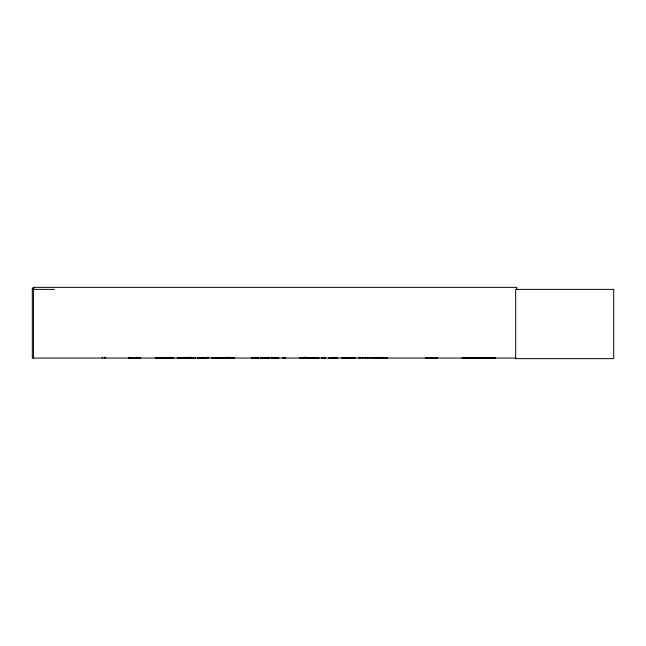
<?xml version="1.0" encoding="UTF-8"?>
<svg xmlns="http://www.w3.org/2000/svg" width="646" height="646" viewBox="0 0 646 646"><rect width="100%" height="100%" fill="white"/><g stroke="black" fill="none" stroke-linecap="round" stroke-linejoin="round"><path stroke-width="0.97" d="M195.52 358.037L195.593 357.488M310.25 358.037L310.258 357.488M425.593 358.062L437.487 358.037M425.657 357.973L425.674 357.488M197.716 357.973L206.696 357.973M370.328 357.973L370.352 357.488M382.149 357.989L382.036 357.343M382.343 357.973L382.384 357.488M255.881 357.973L255.929 357.488M258.602 357.973L258.61 357.537L258.65 358.062L251.149 358.005M131.203 358.062L140.384 357.989M435.945 357.989L435.961 357.488M180.565 357.973L180.549 357.343M328.749 358.062L337.438 357.989M321.442 358.062L325.318 357.537M491.679 357.876L462.124 358.046L494.989 358.005L467.026 357.601L466.864 358.046M467.599 358.037L467.026 357.601M468.923 358.037L468.77 357.601L468.6 358.021M469.028 358.046L469.182 357.601L469.351 358.005M473.502 358.029L473.324 358.037M474.576 357.504L474.487 358.037M479.211 358.037L479.316 357.504M480.584 358.029L480.745 357.504M490.12 358.037L490.225 357.504M492.801 358.054L493.076 357.601L493.253 358.005L492.688 357.811M494.82 357.601L494.424 357.811M494.981 358.037L494.408 357.601L494.238 358.021M128.942 357.973L128.966 357.537L129.103 358.062M216.854 357.973L216.878 357.537L217.016 358.062M230.856 357.989L230.88 357.537M462.205 357.876L494.844 357.811M373.033 357.989L373.041 357.488M186.549 357.989L186.613 357.537L186.67 358.062M335.129 357.989L335.185 357.537L335.201 358.062M158.964 357.989L159.029 357.537M251.512 357.989L251.577 357.537M256.389 357.989L256.454 357.537L256.519 358.062M264.206 357.989L264.271 357.537M269.083 357.989L260.944 357.989M177.198 357.989L195.593 357.989M324.89 357.989L324.841 357.343M351.917 357.989L351.868 357.343M128.57 357.989L128.893 357.989M34.319 288.084L32.3 288.084L32.3 358.062L515.815 358.062M32.3 289.384L54.458 289.384M155.363 357.609L171.182 357.609M305.921 357.609L318.858 357.609M342.097 357.609L355.034 357.609M155.339 357.779L171.206 357.795M305.897 357.795L318.882 357.795M342.073 357.779L355.058 357.779M155.347 358.021L173.935 358.062M211.646 358.062L211.646 357.488L211.662 357.916L234.361 358.037M272.733 357.973L273.218 358.037M273.508 358.062L273.508 357.488L273.573 357.916L278.894 358.037M285.79 358.037L282.859 357.989L282.786 357.488M318.874 358.021L299.865 358.037L299.873 357.488M342.089 358.021L355.05 358.021M358.901 357.537L387.293 358.037M185.192 357.989L185.136 357.488M184.869 357.989L184.796 357.537M362.374 357.989L362.301 357.537L362.236 358.062M359.337 357.989L359.386 357.343M332.302 357.989L332.351 357.343M331.939 357.989L331.874 357.537M191.046 357.989L190.982 357.537M188.01 357.989L188.067 357.343M187.647 357.989L187.582 357.537L187.518 358.062M278.515 357.989L278.45 357.537M265.821 357.989L265.756 357.537M173.508 357.973L173.524 357.488M168.671 357.989L168.606 357.537L168.549 358.005M173.637 357.989L173.58 357.537M380.478 357.989L380.421 357.537M374.454 357.989L374.397 357.537L374.341 358.062M231.898 357.989L231.841 357.537M226.189 357.989L226.165 357.343M225.874 357.989L225.817 357.537L225.761 358.062M159.352 357.973L159.304 357.488M377.983 357.989L378.096 357.343M492.946 358.062L492.664 357.601L492.51 358.046M491.574 358.046L491.646 357.504M220.649 357.973L220.625 357.488M191.345 357.973L191.41 357.198M427.135 357.973L427.119 357.488M516.824 289.384L516.824 287.357L33.439 287.357L33.439 358.062M437.407 357.488L437.407 358.062M432.279 357.343L432.279 358.062M431.924 357.343L431.924 358.062M431.157 357.343L431.157 358.062M430.801 357.343L430.801 358.062M387.035 357.488L387.035 358.062M381.713 357.343L381.713 358.062M380.357 357.488L380.357 358.062M378.419 357.343L378.419 358.062M377.749 357.488L377.749 358.062M376.513 357.343L376.513 358.062M376.303 357.343L376.303 358.062M367.905 357.343L367.905 358.062M367.55 357.343L367.55 358.062M365.814 357.343L365.814 358.062M365.458 357.343L365.458 358.062M363.012 357.488L363.012 358.062M360.323 357.488L360.323 358.062M359.507 357.343L359.507 358.062M358.837 357.488L358.837 358.062M352.417 357.488L352.417 358.062M351.747 357.343L351.747 358.062M349.018 357.488L349.018 358.062M347.047 357.488L347.047 358.062M343.93 357.343L343.93 358.062M343.785 357.343L343.785 358.062M342.776 357.488L342.776 358.062M337.575 357.488L337.575 358.062M336.566 357.343L336.566 358.062M336.413 357.343L336.413 358.062M333.279 357.343L333.304 358.062M333.07 357.343L333.07 358.062M332.472 357.343L332.472 358.062M331.802 357.488L331.802 358.062M329.218 357.488L329.218 358.062M325.39 357.488L325.39 358.062M324.72 357.343L324.72 358.062M321.991 357.488L321.991 358.062M305.824 357.198L305.824 358.062M305.235 357.343L305.251 358.062M305.13 357.198L305.13 358.062M304.88 357.343L304.888 358.062M304.161 357.198L304.161 358.062M283.546 357.343L283.642 358.062M278.386 357.488L278.386 358.062M275.01 357.343L275.01 358.062M274.841 357.343L274.841 358.062M272.636 357.488L272.636 358.062M272.572 357.488L272.572 358.062M271.449 357.343L271.449 358.062M271.191 357.198L271.191 358.062M269.212 357.488L269.212 358.062M267.88 357.343L267.88 358.062M267.71 357.343L267.71 358.062M265.692 357.488L265.692 358.062M264.335 357.488L264.335 358.062M262.316 357.343L262.316 358.062M262.147 357.343L262.147 358.062M260.814 357.488L260.814 358.062M257.891 357.343L257.891 358.062M257.794 357.343L257.794 358.062M255.186 357.343L255.186 358.062M255.017 357.343L255.017 358.062M251.641 357.488L251.641 358.062M234.183 357.488L234.183 358.062M231.785 357.488L231.785 358.062M230.905 357.488L230.905 358.062M229.265 357.198L229.265 358.062M229.055 357.343L229.055 358.062M228.716 357.343L228.716 358.062M228.296 357.198L228.296 358.062M227.933 357.343L227.933 358.062M227.723 357.343L227.723 358.062M226.512 357.343L226.512 358.062M224.323 357.488L224.323 358.062M221.045 357.488L221.045 358.062M218.138 357.343L218.13 358.062M215.998 357.343L215.998 358.062M215.683 357.343L215.683 358.062M208.723 357.198L208.723 358.062M206.97 357.198L206.97 358.062M206.72 357.488L206.72 358.062M202.674 357.343L202.674 358.062M202.368 357.343L202.368 358.062M197.741 357.488L197.741 358.062M191.256 357.488L191.256 358.062M191.184 357.488L191.184 358.062M190.909 357.488L190.909 358.062M190.158 357.343L190.215 358.062M190.069 357.343L190.061 358.062M189.658 357.198L189.658 358.062M188.18 357.343L188.18 358.062M184.699 357.343L184.699 358.062M184.49 357.343L184.49 358.062M183.537 357.343L183.537 358.062M181.098 357.488L181.098 358.062M180.646 357.488L180.646 358.062M177.698 357.488L177.698 358.062M173.419 357.488L173.419 358.062M170.051 357.343L170.051 358.062M169.882 357.343L169.882 358.062M169.745 357.343L169.745 358.062M169.543 357.343L169.543 358.062M168.267 357.488L168.267 358.062M167.669 357.488L167.669 358.062M164.932 357.488L164.932 358.062M164.254 357.488L164.254 358.062M163.357 357.343L163.357 358.062M163.05 357.343L163.067 358.062M162.865 357.343L162.913 358.062M162.744 357.343L162.744 358.062M159.086 357.488L159.086 358.062M140.457 357.488L140.457 358.062M136.871 357.198L136.871 358.062M136.71 357.343L136.75 358.062M136.403 357.343L136.403 358.062M135.628 357.488L135.628 358.062M135.563 357.488L135.563 358.062M131.493 357.488L131.493 358.062M130.177 357.198L130.226 358.062M128.748 357.198L128.748 358.062M105.694 357.198L105.694 358.062M104.264 357.198L104.264 358.062M102.246 357.198L102.246 358.062M613.7 289.384L515.686 289.384L515.686 358.643L613.7 358.643L613.7 289.384M285.58 357.989L285.548 357.537L285.508 358.062M190.57 358.062L190.57 357.343L190.522 358.062"/></g></svg>
